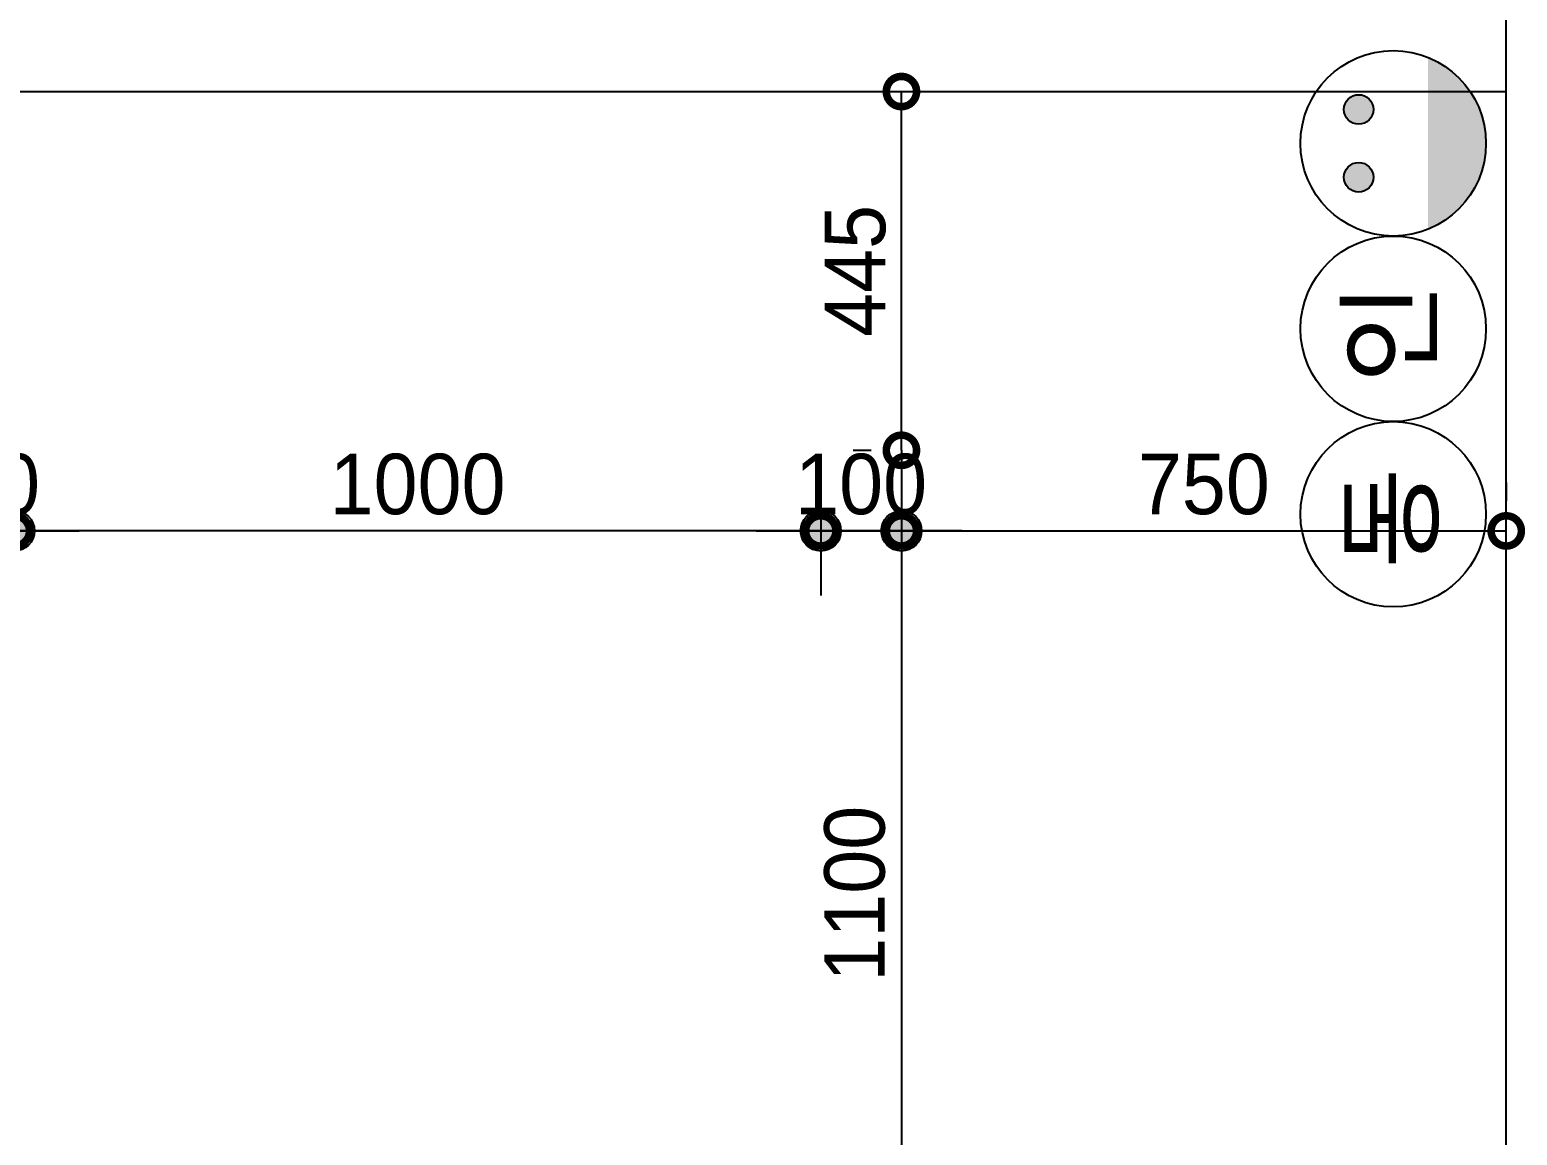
# Model space of a CAD drawing. Header units: millimetres. Extents: x 144680 to 246943, y -177515 to -149396.
# Drawn here: x 222076 to 223921, y -167475 to -166103 of the extents above; entities that cross this region are included whole.
import ezdxf

# ---------------------------------------------------------------- set-up
doc = ezdxf.new("R2010")
doc.units = ezdxf.units.MM
doc.header["$LTSCALE"] = 50
for name, color, linetype in [('07-DIM WAL', 5, 'Continuous'), ('CEIL-LIGHT', 7, 'Continuous'), ('RC-LIGHT', 7, 'Continuous'), ('WALL', 2, 'Continuous'), ('설비', 140, 'Continuous')]:
    doc.layers.add(name, color=color, linetype=linetype)
doc.styles.add('스타일1', font='')
doc.styles.add('코레일둥고', font='')
doc.styles.get('스타일1').set_extended_font_data('HYwulM')
doc.styles.get('코레일둥고').set_extended_font_data('Korail Round Gothic Medium')
doc.dimstyles.new('30', dxfattribs={"dimscale": 30, "dimtxt": 2.5, "dimasz": 2.5, "dimexe": 1.25, "dimexo": 2, "dimtad": 1, "dimdec": 0, "dimtxsty": '스타일1', "dimblk": 'DOTSMALL', "dimcen": 2.5, "dimclrd": 1, "dimclre": 1, "dimclrt": 2, "dimadec": 0, "dimazin": 0, "dimtfac": 1, "dimtix": 1, "dimtmove": 0, "dimatfit": 3, "dimldrblk": 'DOTSMALL', "dimfxl": 1.25, "dimarcsym": 0})

# ---------------------------------------------------------------- blocks, each defined once
blk = doc.blocks.new('vudauseeh')
at = {"layer": 'WALL', "color": 2}
for p, q in [((140635, -166180), (140635, -164960)), ((140635, -168870), (140635, -166180))]:
    blk.add_line(p, q, dxfattribs=at)
blk = doc.blocks.new('cjswjdeh2')
blk.add_blockref('vudauseeh', (85552.9, 2316.5))
blk = doc.blocks.new('1')
at = {"linetype": 'Continuous'}
h = blk.add_hatch(color=4, dxfattribs=at)
h.dxf.hatch_style = 1
edge = h.paths.add_edge_path()
edge.add_arc((11539653.5, -14273503.8), 37.5, 0, 360)
at = {"color": 1, "linetype": 'Continuous'}
for p, q in [((11539653.5, -14273637.1), (11539653.5, -14273370.5)), ((11539520.2, -14273503.8), (11539786.8, -14273503.8))]:
    blk.add_line(p, q, dxfattribs=at)
at = {"color": 4, "linetype": 'Continuous'}
for radius in [41.5, 37.5]:
    blk.add_circle((11539653.5, -14273503.8), radius, dxfattribs=at)
blk = doc.blocks.new('_DOTSMALL')
at = {"color": 0, "linetype": 'ByBlock', "const_width": 0.5}
blk.add_lwpolyline([(-0.0625, 0, 1), (0.0625, 0, 1)], format="xyb", close=True, dxfattribs=at)
blk = doc.blocks.new('*D110')
at = {"layer": '07-DIM WAL', "color": 1, "lineweight": -2, "transparency": 16777216}
for p, q in [((223057.2, -166665), (223057.2, -166687.5)), ((223157.2, -166665), (223157.2, -166687.5)), ((223232.2, -166725), (222982.2, -166725))]:
    blk.add_line(p, q, dxfattribs=at)
at = {"layer": 'Defpoints', "color": 0, "transparency": 16777216}
for p in [(223057.2, -166725), (223057.2, -166725), (223157.2, -166725)]:
    blk.add_point(p, dxfattribs=at)
at = {"layer": '07-DIM WAL', "color": 1, "lineweight": -2, "transparency": 16777216, "xscale": 75, "yscale": 75, "zscale": 75}
blk.add_blockref('_DOTSMALL', (223057.2, -166725), dxfattribs=at)
at = {"layer": '07-DIM WAL', "color": 1, "lineweight": -2, "transparency": 16777216, "xscale": 75, "yscale": 75, "zscale": 75, "rotation": 180}
blk.add_blockref('_DOTSMALL', (223157.2, -166725), dxfattribs=at)
at = {"layer": '07-DIM WAL', "color": 2, "ltscale": 10, "transparency": 16777216, "insert": (223107.2, -166667.3), "char_height": 75, "attachment_point": 5, "style": '스타일1'}
blk.add_mtext('100', dxfattribs=at)
blk = doc.blocks.new('*D111')
at = {"layer": '07-DIM WAL', "color": 1, "lineweight": -2, "transparency": 16777216}
for p, q in [((223157.2, -166665), (223157.2, -166687.5)), ((223907.2, -166665), (223907.2, -166687.5)), ((223157.2, -166725), (223907.2, -166725))]:
    blk.add_line(p, q, dxfattribs=at)
at = {"layer": 'Defpoints', "color": 0, "transparency": 16777216}
for p in [(223157.2, -166725), (223907.2, -166725), (223907.2, -166725)]:
    blk.add_point(p, dxfattribs=at)
at = {"layer": '07-DIM WAL', "color": 1, "lineweight": -2, "transparency": 16777216, "xscale": 75, "yscale": 75, "zscale": 75, "rotation": 180}
blk.add_blockref('_DOTSMALL', (223157.2, -166725), dxfattribs=at)
at = {"layer": '07-DIM WAL', "color": 1, "lineweight": -2, "transparency": 16777216, "xscale": 75, "yscale": 75, "zscale": 75}
blk.add_blockref('_DOTSMALL', (223907.2, -166725), dxfattribs=at)
at = {"layer": '07-DIM WAL', "color": 2, "ltscale": 10, "transparency": 16777216, "insert": (223532.2, -166667.3), "char_height": 75, "attachment_point": 5, "style": '스타일1'}
blk.add_mtext('750', dxfattribs=at)
blk = doc.blocks.new('*D112')
at = {"layer": '07-DIM WAL', "color": 1, "lineweight": -2, "transparency": 16777216}
for p, q in [((222057.2, -166665), (222057.2, -166687.5)), ((223057.2, -166665), (223057.2, -166687.5)), ((223057.2, -166725), (222057.2, -166725))]:
    blk.add_line(p, q, dxfattribs=at)
at = {"layer": 'Defpoints', "color": 0, "transparency": 16777216}
for p in [(222057.2, -166725), (222057.2, -166725), (223057.2, -166725)]:
    blk.add_point(p, dxfattribs=at)
at = {"layer": '07-DIM WAL', "color": 1, "lineweight": -2, "transparency": 16777216, "xscale": 75, "yscale": 75, "zscale": 75, "rotation": 180}
blk.add_blockref('_DOTSMALL', (222057.2, -166725), dxfattribs=at)
at = {"layer": '07-DIM WAL', "color": 1, "lineweight": -2, "transparency": 16777216, "xscale": 75, "yscale": 75, "zscale": 75}
blk.add_blockref('_DOTSMALL', (223057.2, -166725), dxfattribs=at)
at = {"layer": '07-DIM WAL', "color": 2, "ltscale": 10, "transparency": 16777216, "insert": (222557.2, -166667.3), "char_height": 75, "attachment_point": 5, "style": '스타일1'}
blk.add_mtext('1000', dxfattribs=at)
blk = doc.blocks.new('*D113')
at = {"layer": '07-DIM WAL', "color": 1, "lineweight": -2, "transparency": 16777216}
for p, q in [((221957.2, -166665), (221957.2, -166687.5)), ((222057.2, -166665), (222057.2, -166687.5)), ((222132.2, -166725), (221882.2, -166725))]:
    blk.add_line(p, q, dxfattribs=at)
at = {"layer": 'Defpoints', "color": 0, "transparency": 16777216}
for p in [(221957.2, -166725), (221957.2, -166725), (222057.2, -166725)]:
    blk.add_point(p, dxfattribs=at)
at = {"layer": '07-DIM WAL', "color": 1, "lineweight": -2, "transparency": 16777216, "xscale": 75, "yscale": 75, "zscale": 75}
blk.add_blockref('_DOTSMALL', (221957.2, -166725), dxfattribs=at)
at = {"layer": '07-DIM WAL', "color": 1, "lineweight": -2, "transparency": 16777216, "xscale": 75, "yscale": 75, "zscale": 75, "rotation": 180}
blk.add_blockref('_DOTSMALL', (222057.2, -166725), dxfattribs=at)
at = {"layer": '07-DIM WAL', "color": 2, "ltscale": 10, "transparency": 16777216, "insert": (222007.2, -166667.3), "char_height": 75, "attachment_point": 5, "style": '스타일1'}
blk.add_mtext('100', dxfattribs=at)
blk = doc.blocks.new('*D115')
at = {"layer": '07-DIM WAL', "color": 1, "lineweight": -2, "transparency": 16777216}
for p, q in [((223097.2, -166180), (223119.7, -166180)), ((223157.2, -166625), (223157.2, -166180)), ((223097.2, -166625), (223119.7, -166625))]:
    blk.add_line(p, q, dxfattribs=at)
at = {"layer": 'Defpoints', "color": 0, "transparency": 16777216}
for p in [(223157.2, -166180), (223157.2, -166180), (223157.2, -166625)]:
    blk.add_point(p, dxfattribs=at)
at = {"layer": '07-DIM WAL', "color": 1, "lineweight": -2, "transparency": 16777216, "xscale": 75, "yscale": 75, "zscale": 75}
for p, rotation in [((223157.2, -166180), 90), ((223157.2, -166625), 270)]:
    blk.add_blockref('_DOTSMALL', p, dxfattribs=dict(at, rotation=rotation))
at = {"layer": '07-DIM WAL', "color": 2, "ltscale": 10, "transparency": 16777216, "insert": (223100.2, -166402.5), "char_height": 75, "attachment_point": 5, "rotation": 90, "style": '스타일1'}
blk.add_mtext('445', dxfattribs=at)
blk = doc.blocks.new('*D116')
at = {"layer": '07-DIM WAL', "color": 1, "lineweight": -2, "transparency": 16777216}
for p, q in [((223097.2, -166625), (223119.7, -166625)), ((223157.2, -166625), (223157.2, -167725)), ((223097.2, -167725), (223119.7, -167725))]:
    blk.add_line(p, q, dxfattribs=at)
at = {"layer": 'Defpoints', "color": 0, "transparency": 16777216}
for p in [(223157.2, -166625), (223157.2, -167725), (223157.2, -167725)]:
    blk.add_point(p, dxfattribs=at)
at = {"layer": '07-DIM WAL', "color": 1, "lineweight": -2, "transparency": 16777216, "xscale": 75, "yscale": 75, "zscale": 75}
for p, rotation in [((223157.2, -166625), 90), ((223157.2, -167725), 270)]:
    blk.add_blockref('_DOTSMALL', p, dxfattribs=dict(at, rotation=rotation))
at = {"layer": '07-DIM WAL', "color": 2, "ltscale": 10, "transparency": 16777216, "insert": (223099.5, -167175), "char_height": 75, "attachment_point": 5, "rotation": 90, "style": '스타일1'}
blk.add_mtext('1100', dxfattribs=at)
blk = doc.blocks.new('egoo')
at = {"layer": '설비'}
h = blk.add_hatch(color=140, dxfattribs=at)
edge = h.paths.add_edge_path()
edge.add_arc((1015645.3, 443433.7), 22.3, 0, 360)
h = blk.add_hatch(color=140, dxfattribs=at)
edge = h.paths.add_edge_path()
edge.add_arc((1015747.7, 443433.7), 22.3, 0, 360)
h = blk.add_hatch(color=140, dxfattribs=at)
edge = h.paths.add_edge_path()
edge.add_line((1015826.3, 443329.1), (1015566.6, 443329.1))
edge.add_ellipse((1015696.5, 443381.5), major_axis=(99, 99), ratio=1, start_angle=156.9578, end_angle=293.0422)
at = {"layer": '설비', "color": 140}
for centre, radius in [((1015696.5, 443381.5), 140), ((1015645.3, 443433.7), 22.3), ((1015747.7, 443433.7), 22.3)]:
    blk.add_circle(centre, radius, dxfattribs=at)
blk = doc.blocks.new('DLSXJSPT')
at = {"layer": '설비', "color": 140}
blk.add_circle((242956, 103418.4), 115, dxfattribs=at)
at = {"layer": '설비', "color": 140, "style": '코레일둥고'}
blk.add_text('인', height=100, dxfattribs=at).set_placement((242888.1, 103372))

msp = doc.modelspace()

# ---------------------------------------------------------------- linework, layer by layer
at = {"layer": 'CEIL-LIGHT'}
msp.add_line((221202.2, -166180), (223907.2, -166180), dxfattribs=at)
at = {"layer": '설비', "color": 140}
msp.add_circle((223767.1, -166704.3), 115, dxfattribs=at)

# ---------------------------------------------------------------- block references
msp.add_blockref('cjswjdeh2', (-2280.7, -2316.5))
at = {"layer": 'RC-LIGHT', "xscale": 0.6024096385271789, "yscale": 0.6024096385271789, "zscale": 0.6024096385271789, "rotation": 270}
for p in [(8820553.5, 6784873.5), (8821553.5, 6784873.5), (8821653.5, 6784873.5)]:
    msp.add_blockref('1', p, dxfattribs=at)
at = {"layer": '설비', "color": 140, "xscale": 0.8214285869294655, "yscale": 0.8214285869294655, "zscale": 0.8214285869294655, "rotation": 90}
msp.add_blockref('egoo', (587973.3, -1000566.4), dxfattribs=at)
at = {"layer": '설비', "rotation": 90}
msp.add_blockref('DLSXJSPT', (327185.5, -409430.3), dxfattribs=at)

# ---------------------------------------------------------------- texts
at = {"layer": '설비', "color": 140, "style": '코레일둥고'}
msp.add_text('동', height=100, rotation=90, dxfattribs=at).set_placement((223813.5, -166772.1))

# ---------------------------------------------------------------- dimensions: what is measured, and where the dimension line sits
at = {"layer": '07-DIM WAL'}
for base, p2, picture, middle in [((223157.2, -166180), (223157.2, -166180), '*D115', (223100.2, -166402.5)), ((223157.2, -167725), (223157.2, -167725), '*D116', (223099.5, -167175))]:
    dim = msp.add_linear_dim(base=base, p1=(223157.2, -166625), p2=p2, angle=90, dimstyle='30', dxfattribs=at)
    dim.commit()
    dim.dimension.update_dxf_attribs({"geometry": picture, "text_midpoint": middle})
for base, p1, p2, picture, middle in [((221957.2, -166725), (222057.2, -166725), (221957.2, -166725), '*D113', (222007.2, -166667.3)), ((222057.2, -166725), (223057.2, -166725), (222057.2, -166725), '*D112', (222557.2, -166667.3)), ((223057.2, -166725), (223157.2, -166725), (223057.2, -166725), '*D110', (223107.2, -166667.3)), ((223907.2, -166725), (223157.2, -166725), (223907.2, -166725), '*D111', (223532.2, -166667.3))]:
    dim = msp.add_linear_dim(base=base, p1=p1, p2=p2, dimstyle='30', dxfattribs=at)
    dim.commit()
    dim.dimension.update_dxf_attribs({"geometry": picture, "text_midpoint": middle})

doc.saveas('drawing.dxf')
